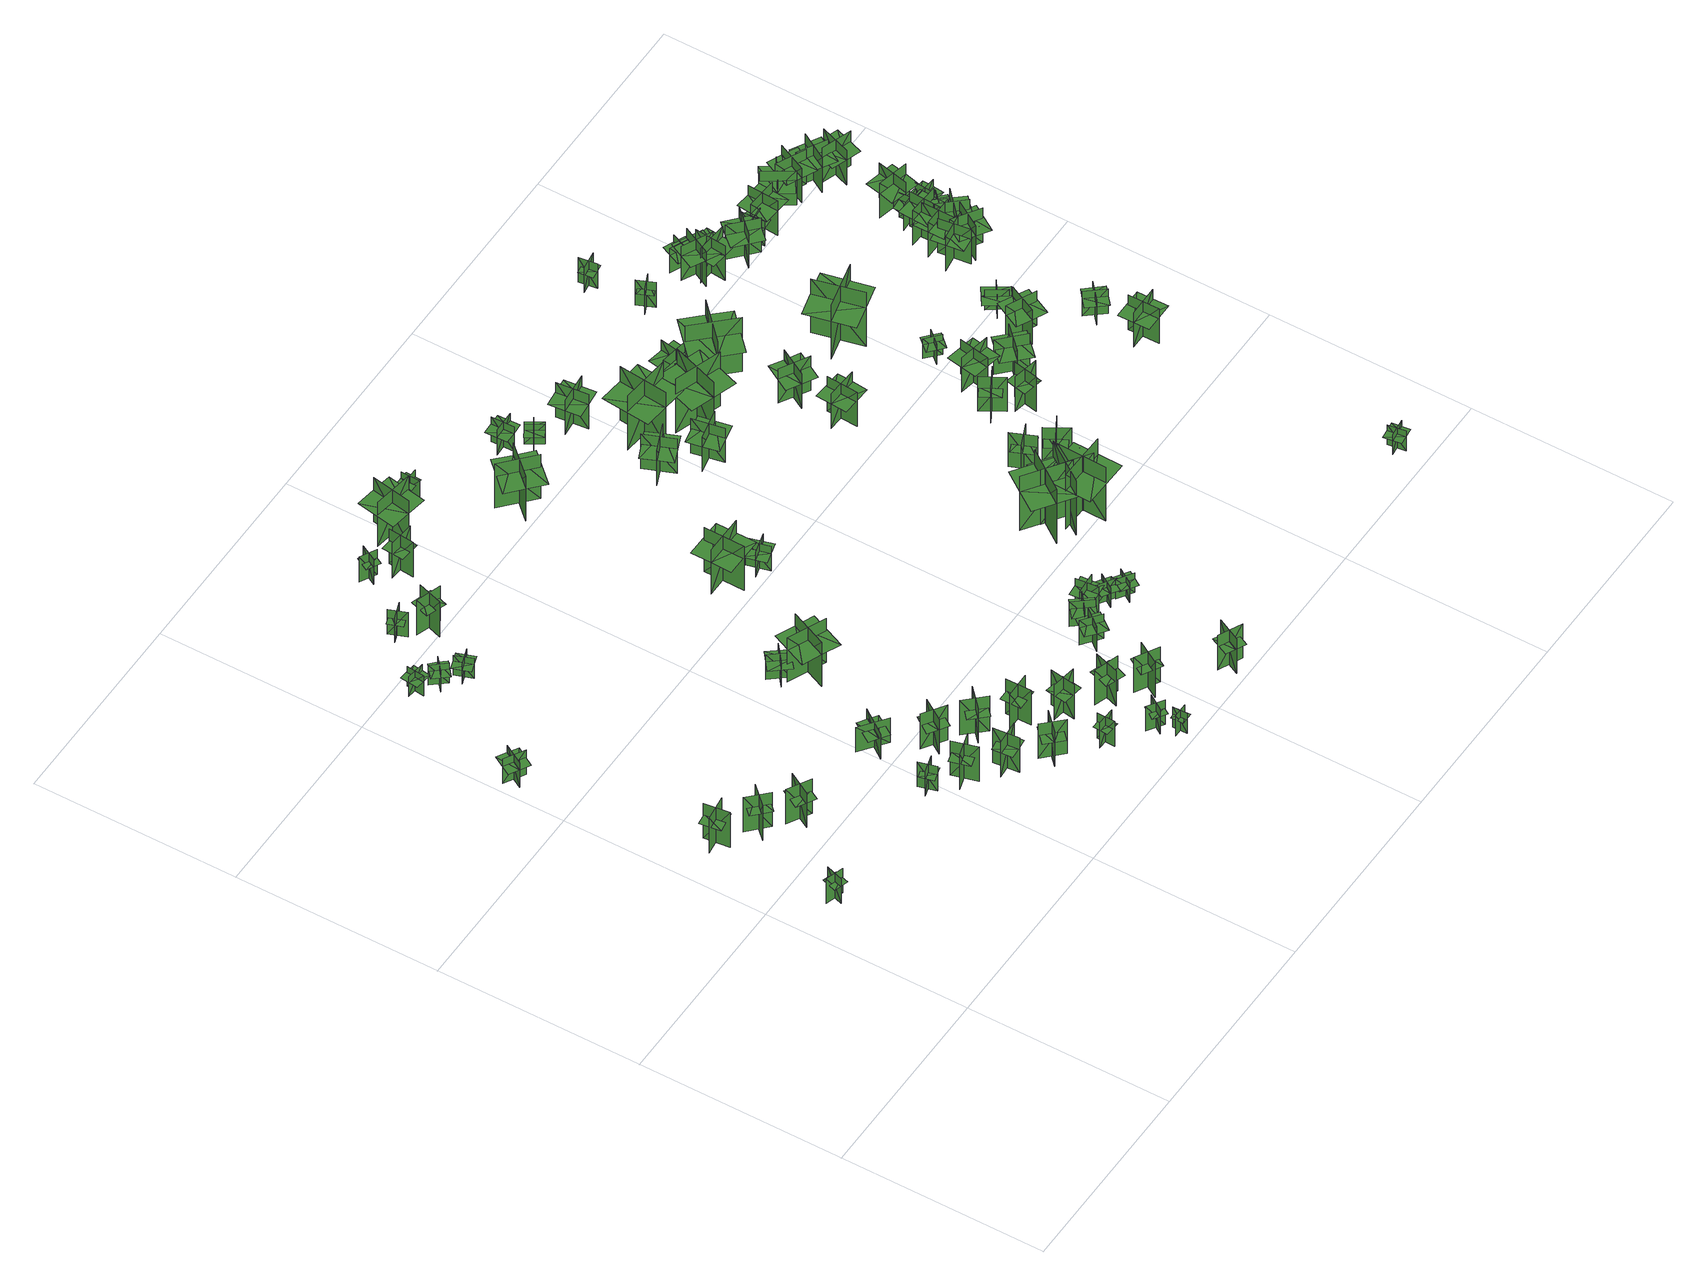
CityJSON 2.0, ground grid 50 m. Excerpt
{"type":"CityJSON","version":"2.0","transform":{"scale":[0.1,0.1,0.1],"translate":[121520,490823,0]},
"CityObjects":{
"tree1":{"type":"SolitaryVegetationObject","geometry":[{"type":"MultiSurface","lod":"1","boundaries":[[[0,1,2]],[[0,2,3]],[[4,5,6]],[[4,6,7]],[[8,9,10]],[[8,10,11]],[[8,11,12]],[[8,12,13]]]}]},
"tree2":{"type":"SolitaryVegetationObject","geometry":[{"type":"MultiSurface","lod":"1","boundaries":[[[14,15,16]],[[14,16,17]],[[18,19,20]],[[18,20,21]],[[22,23,24]],[[22,24,25]],[[22,25,26]],[[22,26,27]]]}]},
"tree3":{"type":"SolitaryVegetationObject","geometry":[{"type":"MultiSurface","lod":"1","boundaries":[[[28,29,30]],[[28,30,31]],[[32,33,34]],[[32,34,35]],[[36,37,38]],[[36,38,39]],[[36,39,40]],[[36,40,41]]]}]},
"tree4":{"type":"SolitaryVegetationObject","geometry":[{"type":"MultiSurface","lod":"1","boundaries":[[[42,43,44]],[[42,44,45]],[[46,47,48]],[[46,48,49]],[[50,51,52]],[[50,52,53]],[[50,53,54]],[[50,54,55]]]}]},
"tree5":{"type":"SolitaryVegetationObject","geometry":[{"type":"MultiSurface","lod":"1","boundaries":[[[56,57,58]],[[56,58,59]],[[60,61,62]],[[60,62,63]],[[64,65,66]],[[64,66,67]],[[64,67,68]],[[64,68,69]]]}]},
"tree6":{"type":"SolitaryVegetationObject","geometry":[{"type":"MultiSurface","lod":"1","boundaries":[[[70,71,72]],[[70,72,73]],[[74,75,76]],[[74,76,77]],[[78,79,80]],[[78,80,81]],[[78,81,82]],[[78,82,83]]]}]},
"tree7":{"type":"SolitaryVegetationObject","geometry":[{"type":"MultiSurface","lod":"1","boundaries":[[[84,85,86]],[[84,86,87]],[[88,89,90]],[[88,90,91]],[[92,93,94]],[[92,94,95]],[[92,95,96]],[[92,96,97]]]}]},
"tree8":{"type":"SolitaryVegetationObject","geometry":[{"type":"MultiSurface","lod":"1","boundaries":[[[98,99,100]],[[98,100,101]],[[102,103,104]],[[102,104,105]],[[106,107,108]],[[106,108,109]],[[106,109,110]],[[106,110,111]]]}]},
"tree9":{"type":"SolitaryVegetationObject","geometry":[{"type":"MultiSurface","lod":"1","boundaries":[[[112,113,114]],[[112,114,115]],[[116,117,118]],[[116,118,119]],[[120,121,122]],[[120,122,123]],[[120,123,124]],[[120,124,125]]]}]},
"tree10":{"type":"SolitaryVegetationObject","geometry":[{"type":"MultiSurface","lod":"1","boundaries":[[[126,127,128]],[[126,128,129]],[[130,131,132]],[[130,132,133]],[[134,135,136]],[[134,136,137]],[[134,137,138]],[[134,138,139]]]}]},
"tree11":{"type":"SolitaryVegetationObject","geometry":[{"type":"MultiSurface","lod":"1","boundaries":[[[140,141,142]],[[140,142,143]],[[144,145,146]],[[144,146,147]],[[148,149,150]],[[148,150,151]],[[148,151,152]],[[148,152,153]]]}]},
"tree12":{"type":"SolitaryVegetationObject","geometry":[{"type":"MultiSurface","lod":"1","boundaries":[[[154,155,156]],[[154,156,157]],[[158,159,160]],[[158,160,161]],[[162,163,164]],[[162,164,165]],[[162,165,166]],[[162,166,167]]]}]},
"tree13":{"type":"SolitaryVegetationObject","geometry":[{"type":"MultiSurface","lod":"1","boundaries":[[[168,169,170]],[[168,170,171]],[[172,173,174]],[[172,174,175]],[[176,177,178]],[[176,178,179]],[[176,179,180]],[[176,180,181]]]}]},
"tree14":{"type":"SolitaryVegetationObject","geometry":[{"type":"MultiSurface","lod":"1","boundaries":[[[182,183,184]],[[182,184,185]],[[186,187,188]],[[186,188,189]],[[190,191,192]],[[190,192,193]],[[190,193,194]],[[190,194,195]]]}]},
"tree15":{"type":"SolitaryVegetationObject","geometry":[{"type":"MultiSurface","lod":"1","boundaries":[[[196,197,198]],[[196,198,199]],[[200,201,202]],[[200,202,203]],[[204,205,206]],[[204,206,207]],[[204,207,208]],[[204,208,209]]]}]},
"tree16":{"type":"SolitaryVegetationObject","geometry":[{"type":"MultiSurface","lod":"1","boundaries":[[[210,211,212]],[[210,212,213]],[[214,215,216]],[[214,216,217]],[[218,219,220]],[[218,220,221]],[[218,221,222]],[[218,222,223]]]}]},
"tree17":{"type":"SolitaryVegetationObject","geometry":[{"type":"MultiSurface","lod":"1","boundaries":[[[224,225,226]],[[224,226,227]],[[228,229,230]],[[228,230,231]],[[232,233,234]],[[232,234,235]],[[232,235,236]],[[232,236,237]]]}]},
"tree18":{"type":"SolitaryVegetationObject","geometry":[{"type":"MultiSurface","lod":"1","boundaries":[[[238,239,240]],[[238,240,241]],[[242,243,244]],[[242,244,245]],[[246,247,248]],[[246,248,249]],[[246,249,250]],[[246,250,251]]]}]},
"tree19":{"type":"SolitaryVegetationObject","geometry":[{"type":"MultiSurface","lod":"1","boundaries":[[[252,253,254]],[[252,254,255]],[[256,257,258]],[[256,258,259]],[[260,261,262]],[[260,262,263]],[[260,263,264]],[[260,264,265]]]}]},
"tree20":{"type":"SolitaryVegetationObject","geometry":[{"type":"MultiSurface","lod":"1","boundaries":[[[266,267,268]],[[266,268,269]],[[270,271,272]],[[270,272,273]],[[274,275,276]],[[274,276,277]],[[274,277,278]],[[274,278,279]]]}]},
"tree21":{"type":"SolitaryVegetationObject","geometry":[{"type":"MultiSurface","lod":"1","boundaries":[[[280,281,282]],[[280,282,283]],[[284,285,286]],[[284,286,287]],[[288,289,290]],[[288,290,291]],[[288,291,292]],[[288,292,293]]]}]},
"tree22":{"type":"SolitaryVegetationObject","geometry":[{"type":"MultiSurface","lod":"1","boundaries":[[[294,295,296]],[[294,296,297]],[[298,299,300]],[[298,300,301]],[[302,303,304]],[[302,304,305]],[[302,305,306]],[[302,306,307]]]}]},
"tree23":{"type":"SolitaryVegetationObject","geometry":[{"type":"MultiSurface","lod":"1","boundaries":[[[308,309,310]],[[308,310,311]],[[312,313,314]],[[312,314,315]],[[316,317,318]],[[316,318,319]],[[316,319,320]],[[316,320,321]]]}]},
"tree24":{"type":"SolitaryVegetationObject","geometry":[{"type":"MultiSurface","lod":"1","boundaries":[[[322,323,324]],[[322,324,325]],[[326,327,328]],[[326,328,329]],[[330,331,332]],[[330,332,333]],[[330,333,334]],[[330,334,335]]]}]},
"tree25":{"type":"SolitaryVegetationObject","geometry":[{"type":"MultiSurface","lod":"1","boundaries":[[[336,337,338]],[[336,338,339]],[[340,341,342]],[[340,342,343]],[[344,345,346]],[[344,346,347]],[[344,347,348]],[[344,348,349]]]}]},
"tree26":{"type":"SolitaryVegetationObject","geometry":[{"type":"MultiSurface","lod":"1","boundaries":[[[350,351,352]],[[350,352,353]],[[354,355,356]],[[354,356,357]],[[358,359,360]],[[358,360,361]],[[358,361,362]],[[358,362,363]]]}]},
"tree27":{"type":"SolitaryVegetationObject","geometry":[{"type":"MultiSurface","lod":"1","boundaries":[[[364,365,366]],[[364,366,367]],[[368,369,370]],[[368,370,371]],[[372,373,374]],[[372,374,375]],[[372,375,376]],[[372,376,377]]]}]},
"tree28":{"type":"SolitaryVegetationObject","geometry":[{"type":"MultiSurface","lod":"1","boundaries":[[[378,379,380]],[[378,380,381]],[[382,383,384]],[[382,384,385]],[[386,387,388]],[[386,388,389]],[[386,389,390]],[[386,390,391]]]}]},
"tree29":{"type":"SolitaryVegetationObject","geometry":[{"type":"MultiSurface","lod":"1","boundaries":[[[392,393,394]],[[392,394,395]],[[396,397,398]],[[396,398,399]],[[400,401,402]],[[400,402,403]],[[400,403,404]],[[400,404,405]]]}]},
"tree30":{"type":"SolitaryVegetationObject","geometry":[{"type":"MultiSurface","lod":"1","boundaries":[[[406,407,408]],[[406,408,409]],[[410,411,412]],[[410,412,413]],[[414,415,416]],[[414,416,417]],[[414,417,418]],[[414,418,419]]]}]},
"tree31":{"type":"SolitaryVegetationObject","geometry":[{"type":"MultiSurface","lod":"1","boundaries":[[[420,421,422]],[[420,422,423]],[[424,425,426]],[[424,426,427]],[[428,429,430]],[[428,430,431]],[[428,431,432]],[[428,432,433]]]}]},
"tree32":{"type":"SolitaryVegetationObject","geometry":[{"type":"MultiSurface","lod":"1","boundaries":[[[434,435,436]],[[434,436,437]],[[438,439,440]],[[438,440,441]],[[442,443,444]],[[442,444,445]],[[442,445,446]],[[442,446,447]]]}]},
"tree33":{"type":"SolitaryVegetationObject","geometry":[{"type":"MultiSurface","lod":"1","boundaries":[[[448,449,450]],[[448,450,451]],[[452,453,454]],[[452,454,455]],[[456,457,458]],[[456,458,459]],[[456,459,460]],[[456,460,461]]]}]},
"tree34":{"type":"SolitaryVegetationObject","geometry":[{"type":"MultiSurface","lod":"1","boundaries":[[[462,463,464]],[[462,464,465]],[[466,467,468]],[[466,468,469]],[[470,471,472]],[[470,472,473]],[[470,473,474]],[[470,474,475]]]}]},
"tree35":{"type":"SolitaryVegetationObject","geometry":[{"type":"MultiSurface","lod":"1","boundaries":[[[476,477,478]],[[476,478,479]],[[480,481,482]],[[480,482,483]],[[484,485,486]],[[484,486,487]],[[484,487,488]],[[484,488,489]]]}]},
"tree36":{"type":"SolitaryVegetationObject","geometry":[{"type":"MultiSurface","lod":"1","boundaries":[[[490,491,492]],[[490,492,493]],[[494,495,496]],[[494,496,497]],[[498,499,500]],[[498,500,501]],[[498,501,502]],[[498,502,503]]]}]},
"tree37":{"type":"SolitaryVegetationObject","geometry":[{"type":"MultiSurface","lod":"1","boundaries":[[[504,505,506]],[[504,506,507]],[[508,509,510]],[[508,510,511]],[[512,513,514]],[[512,514,515]],[[512,515,516]],[[512,516,517]]]}]},
"tree38":{"type":"SolitaryVegetationObject","geometry":[{"type":"MultiSurface","lod":"1","boundaries":[[[518,519,520]],[[518,520,521]],[[522,523,524]],[[522,524,525]],[[526,527,528]],[[526,528,529]],[[526,529,530]],[[526,530,531]]]}]},
"tree39":{"type":"SolitaryVegetationObject","geometry":[{"type":"MultiSurface","lod":"1","boundaries":[[[532,533,534]],[[532,534,535]],[[536,537,538]],[[536,538,539]],[[540,541,542]],[[540,542,543]],[[540,543,544]],[[540,544,545]]]}]},
"tree40":{"type":"SolitaryVegetationObject","geometry":[{"type":"MultiSurface","lod":"1","boundaries":[[[546,547,548]],[[546,548,549]],[[550,551,552]],[[550,552,553]],[[554,555,556]],[[554,556,557]],[[554,557,558]],[[554,558,559]]]}]},
"tree41":{"type":"SolitaryVegetationObject","geometry":[{"type":"MultiSurface","lod":"1","boundaries":[[[560,561,562]],[[560,562,563]],[[564,565,566]],[[564,566,567]],[[568,569,570]],[[568,570,571]],[[568,571,572]],[[568,572,573]]]}]},
"tree42":{"type":"SolitaryVegetationObject","geometry":[{"type":"MultiSurface","lod":"1","boundaries":[[[574,575,576]],[[574,576,577]],[[578,579,580]],[[578,580,581]],[[582,583,584]],[[582,584,585]],[[582,585,586]],[[582,586,587]]]}]},
"tree43":{"type":"SolitaryVegetationObject","geometry":[{"type":"MultiSurface","lod":"1","boundaries":[[[588,589,590]],[[588,590,591]],[[592,593,594]],[[592,594,595]],[[596,597,598]],[[596,598,599]],[[596,599,600]],[[596,600,601]]]}]},
"tree44":{"type":"SolitaryVegetationObject","geometry":[{"type":"MultiSurface","lod":"1","boundaries":[[[602,603,604]],[[602,604,605]],[[606,607,608]],[[606,608,609]],[[610,611,612]],[[610,612,613]],[[610,613,614]],[[610,614,615]]]}]},
"tree45":{"type":"SolitaryVegetationObject","geometry":[{"type":"MultiSurface","lod":"1","boundaries":[[[616,617,618]],[[616,618,619]],[[620,621,622]],[[620,622,623]],[[624,625,626]],[[624,626,627]],[[624,627,628]],[[624,628,629]]]}]},
"tree46":{"type":"SolitaryVegetationObject","geometry":[{"type":"MultiSurface","lod":"1","boundaries":[[[630,631,632]],[[630,632,633]],[[634,635,636]],[[634,636,637]],[[638,639,640]],[[638,640,641]],[[638,641,642]],[[638,642,643]]]}]},
"tree47":{"type":"SolitaryVegetationObject","geometry":[{"type":"MultiSurface","lod":"1","boundaries":[[[644,645,646]],[[644,646,647]],[[648,649,650]],[[648,650,651]],[[652,653,654]],[[652,654,655]],[[652,655,656]],[[652,656,657]]]}]},
"tree48":{"type":"SolitaryVegetationObject","geometry":[{"type":"MultiSurface","lod":"1","boundaries":[[[658,659,660]],[[658,660,661]],[[662,663,664]],[[662,664,665]],[[666,667,668]],[[666,668,669]],[[666,669,670]],[[666,670,671]]]}]},
"tree49":{"type":"SolitaryVegetationObject","geometry":[{"type":"MultiSurface","lod":"1","boundaries":[[[672,673,674]],[[672,674,675]],[[676,677,678]],[[676,678,679]],[[680,681,682]],[[680,682,683]],[[680,683,684]],[[680,684,685]]]}]},
"tree50":{"type":"SolitaryVegetationObject","geometry":[{"type":"MultiSurface","lod":"1","boundaries":[[[686,687,688]],[[686,688,689]],[[690,691,692]],[[690,692,693]],[[694,695,696]],[[694,696,697]],[[694,697,698]],[[694,698,699]]]}]},
"tree51":{"type":"SolitaryVegetationObject","geometry":[{"type":"MultiSurface","lod":"1","boundaries":[[[700,701,702]],[[700,702,703]],[[704,705,706]],[[704,706,707]],[[708,709,710]],[[708,710,711]],[[708,711,712]],[[708,712,713]]]}]},
"tree52":{"type":"SolitaryVegetationObject","geometry":[{"type":"MultiSurface","lod":"1","boundaries":[[[714,715,716]],[[714,716,717]],[[718,719,720]],[[718,720,721]],[[722,723,724]],[[722,724,725]],[[722,725,726]],[[722,726,727]]]}]},
"tree53":{"type":"SolitaryVegetationObject","geometry":[{"type":"MultiSurface","lod":"1","boundaries":[[[728,729,730]],[[728,730,731]],[[732,733,734]],[[732,734,735]],[[736,737,738]],[[736,738,739]],[[736,739,740]],[[736,740,741]]]}]},
"tree54":{"type":"SolitaryVegetationObject","geometry":[{"type":"MultiSurface","lod":"1","boundaries":[[[742,743,744]],[[742,744,745]],[[746,747,748]],[[746,748,749]],[[750,751,752]],[[750,752,753]],[[750,753,754]],[[750,754,755]]]}]},
"tree55":{"type":"SolitaryVegetationObject","geometry":[{"type":"MultiSurface","lod":"1","boundaries":[[[756,757,758]],[[756,758,759]],[[760,761,762]],[[760,762,763]],[[764,765,766]],[[764,766,767]],[[764,767,768]],[[764,768,769]]]}]},
"tree56":{"type":"SolitaryVegetationObject","geometry":[{"type":"MultiSurface","lod":"1","boundaries":[[[770,771,772]],[[770,772,773]],[[774,775,776]],[[774,776,777]],[[778,779,780]],[[778,780,781]],[[778,781,782]],[[778,782,783]]]}]},
"tree57":{"type":"SolitaryVegetationObject","geometry":[{"type":"MultiSurface","lod":"1","boundaries":[[[784,785,786]],[[784,786,787]],[[788,789,790]],[[788,790,791]],[[792,793,794]],[[792,794,795]],[[792,795,796]],[[792,796,797]]]}]},
"tree58":{"type":"SolitaryVegetationObject","geometry":[{"type":"MultiSurface","lod":"1","boundaries":[[[798,799,800]],[[798,800,801]],[[802,803,804]],[[802,804,805]],[[806,807,808]],[[806,808,809]],[[806,809,810]],[[806,810,811]]]}]},
"tree59":{"type":"SolitaryVegetationObject","geometry":[{"type":"MultiSurface","lod":"1","boundaries":[[[812,813,814]],[[812,814,815]],[[816,817,818]],[[816,818,819]],[[820,821,822]],[[820,822,823]],[[820,823,824]],[[820,824,825]]]}]},
"tree60":{"type":"SolitaryVegetationObject","geometry":[{"type":"MultiSurface","lod":"1","boundaries":[[[826,827,828]],[[826,828,829]],[[830,831,832]],[[830,832,833]],[[834,835,836]],[[834,836,837]],[[834,837,838]],[[834,838,839]]]}]},
"tree61":{"type":"SolitaryVegetationObject","geometry":[{"type":"MultiSurface","lod":"1","boundaries":[[[840,841,842]],[[840,842,843]],[[844,845,846]],[[844,846,847]],[[848,849,850]],[[848,850,851]],[[848,851,852]],[[848,852,853]]]}]},
"tree62":{"type":"SolitaryVegetationObject","geometry":[{"type":"MultiSurface","lod":"1","boundaries":[[[854,855,856]],[[854,856,857]],[[858,859,860]],[[858,860,861]],[[862,863,864]],[[862,864,865]],[[862,865,866]],[[862,866,867]]]}]},
"tree63":{"type":"SolitaryVegetationObject","geometry":[{"type":"MultiSurface","lod":"1","boundaries":[[[868,869,870]],[[868,870,871]],[[872,873,874]],[[872,874,875]],[[876,877,878]],[[876,878,879]],[[876,879,880]],[[876,880,881]]]}]},
"tree64":{"type":"SolitaryVegetationObject","geometry":[{"type":"MultiSurface","lod":"1","boundaries":[[[882,883,884]],[[882,884,885]],[[886,887,888]],[[886,888,889]],[[890,891,892]],[[890,892,893]],[[890,893,894]],[[890,894,895]]]}]},
"tree65":{"type":"SolitaryVegetationObject","geometry":[{"type":"MultiSurface","lod":"1","boundaries":[[[896,897,898]],[[896,898,899]],[[900,901,902]],[[900,902,903]],[[904,905,906]],[[904,906,907]],[[904,907,908]],[[904,908,909]]]}]},
"tree66":{"type":"SolitaryVegetationObject","geometry":[{"type":"MultiSurface","lod":"1","boundaries":[[[910,911,912]],[[910,912,913]],[[914,915,916]],[[914,916,917]],[[918,919,920]],[[918,920,921]],[[918,921,922]],[[918,922,923]]]}]},
"tree67":{"type":"SolitaryVegetationObject","geometry":[{"type":"MultiSurface","lod":"1","boundaries":[[[924,925,926]],[[924,926,927]],[[928,929,930]],[[928,930,931]],[[932,933,934]],[[932,934,935]],[[932,935,936]],[[932,936,937]]]}]},
"tree68":{"type":"SolitaryVegetationObject","geometry":[{"type":"MultiSurface","lod":"1","boundaries":[[[938,939,940]],[[938,940,941]],[[942,943,944]],[[942,944,945]],[[946,947,948]],[[946,948,949]],[[946,949,950]],[[946,950,951]]]}]},
"tree69":{"type":"SolitaryVegetationObject","geometry":[{"type":"MultiSurface","lod":"1","boundaries":[[[952,953,954]],[[952,954,955]],[[956,957,958]],[[956,958,959]],[[960,961,962]],[[960,962,963]],[[960,963,964]],[[960,964,965]]]}]},
"tree70":{"type":"SolitaryVegetationObject","geometry":[{"type":"MultiSurface","lod":"1","boundaries":[[[966,967,968]],[[966,968,969]],[[970,971,972]],[[970,972,973]],[[974,975,976]],[[974,976,977]],[[974,977,978]],[[974,978,979]]]}]},
"tree71":{"type":"SolitaryVegetationObject","geometry":[{"type":"MultiSurface","lod":"1","boundaries":[[[980,981,982]],[[980,982,983]],[[984,985,986]],[[984,986,987]],[[988,989,990]],[[988,990,991]],[[988,991,992]],[[988,992,993]]]}]},
"tree72":{"type":"SolitaryVegetationObject","geometry":[{"type":"MultiSurface","lod":"1","boundaries":[[[994,995,996]],[[994,996,997]],[[998,999,1000]],[[998,1000,1001]],[[1002,1003,1004]],[[1002,1004,1005]],[[1002,1005,1006]],[[1002,1006,1007]]]}]},
"tree73":{"type":"SolitaryVegetationObject","geometry":[{"type":"MultiSurface","lod":"1","boundaries":[[[1008,1009,1010]],[[1008,1010,1011]],[[1012,1013,1014]],[[1012,1014,1015]],[[1016,1017,1018]],[[1016,1018,1019]],[[1016,1019,1020]],[[1016,1020,1021]]]}]},
"tree74":{"type":"SolitaryVegetationObject","geometry":[{"type":"MultiSurface","lod":"1","boundaries":[[[1022,1023,1024]],[[1022,1024,1025]],[[1026,1027,1028]],[[1026,1028,1029]],[[1030,1031,1032]],[[1030,1032,1033]],[[1030,1033,1034]],[[1030,1034,1035]]]}]},
"tree75":{"type":"SolitaryVegetationObject","geometry":[{"type":"MultiSurface","lod":"1","boundaries":[[[1036,1037,1038]],[[1036,1038,1039]],[[1040,1041,1042]],[[1040,1042,1043]],[[1044,1045,1046]],[[1044,1046,1047]],[[1044,1047,1048]],[[1044,1048,1049]]]}]},
"tree76":{"type":"SolitaryVegetationObject","geometry":[{"type":"MultiSurface","lod":"1","boundaries":[[[1050,1051,1052]],[[1050,1052,1053]],[[1054,1055,1056]],[[1054,1056,1057]],[[1058,1059,1060]],[[1058,1060,1061]],[[1058,1061,1062]],[[1058,1062,1063]]]}]},
"tree77":{"type":"SolitaryVegetationObject","geometry":[{"type":"MultiSurface","lod":"1","boundaries":[[[1064,1065,1066]],[[1064,1066,1067]],[[1068,1069,1070]],[[1068,1070,1071]],[[1072,1073,1074]],[[1072,1074,1075]],[[1072,1075,1076]],[[1072,1076,1077]]]}]},
"tree78":{"type":"SolitaryVegetationObject","geometry":[{"type":"MultiSurface","lod":"1","boundaries":[[[1078,1079,1080]],[[1078,1080,1081]],[[1082,1083,1084]],[[1082,1084,1085]],[[1086,1087,1088]],[[1086,1088,1089]],[[1086,1089,1090]],[[1086,1090,1091]]]}]},
"tree79":{"type":"SolitaryVegetationObject","geometry":[{"type":"MultiSurface","lod":"1","boundaries":[[[1092,1093,1094]],[[1092,1094,1095]],[[1096,1097,1098]],[[1096,1098,1099]],[[1100,1101,1102]],[[1100,1102,1103]],[[1100,1103,1104]],[[1100,1104,1105]]]}]},
"tree80":{"type":"SolitaryVegetationObject","geometry":[{"type":"MultiSurface","lod":"1","boundaries":[[[1106,1107,1108]],[[1106,1108,1109]],[[1110,1111,1112]],[[1110,1112,1113]],[[1114,1115,1116]],[[1114,1116,1117]],[[1114,1117,1118]],[[1114,1118,1119]]]}]},
"tree81":{"type":"SolitaryVegetationObject","geometry":[{"type":"MultiSurface","lod":"1","boundaries":[[[1120,1121,1122]],[[1120,1122,1123]],[[1124,1125,1126]],[[1124,1126,1127]],[[1128,1129,1130]],[[1128,1130,1131]],[[1128,1131,1132]],[[1128,1132,1133]]]}]},
"tree82":{"type":"SolitaryVegetationObject","geometry":[{"type":"MultiSurface","lod":"1","boundaries":[[[1134,1135,1136]],[[1134,1136,1137]],[[1138,1139,1140]],[[1138,1140,1141]],[[1142,1143,1144]],[[1142,1144,1145]],[[1142,1145,1146]],[[1142,1146,1147]]]}]},
"tree83":{"type":"SolitaryVegetationObject","geometry":[{"type":"MultiSurface","lod":"1","boundaries":[[[1148,1149,1150]],[[1148,1150,1151]],[[1152,1153,1154]],[[1152,1154,1155]],[[1156,1157,1158]],[[1156,1158,1159]],[[1156,1159,1160]],[[1156,1160,1161]]]}]},
"tree84":{"type":"SolitaryVegetationObject","geometry":[{"type":"MultiSurface","lod":"1","boundaries":[[[1162,1163,1164]],[[1162,1164,1165]],[[1166,1167,1168]],[[1166,1168,1169]],[[1170,1171,1172]],[[1170,1172,1173]],[[1170,1173,1174]],[[1170,1174,1175]]]}]},
"tree85":{"type":"SolitaryVegetationObject","geometry":[{"type":"MultiSurface","lod":"1","boundaries":[[[1176,1177,1178]],[[1176,1178,1179]],[[1180,1181,1182]],[[1180,1182,1183]],[[1184,1185,1186]],[[1184,1186,1187]],[[1184,1187,1188]],[[1184,1188,1189]]]}]},
"tree86":{"type":"SolitaryVegetationObject","geometry":[{"type":"MultiSurface","lod":"1","boundaries":[[[1190,1191,1192]],[[1190,1192,1193]],[[1194,1195,1196]],[[1194,1196,1197]],[[1198,1199,1200]],[[1198,1200,1201]],[[1198,1201,1202]],[[1198,1202,1203]]]}]},
"tree87":{"type":"SolitaryVegetationObject","geometry":[{"type":"MultiSurface","lod":"1","boundaries":[[[1204,1205,1206]],[[1204,1206,1207]],[[1208,1209,1210]],[[1208,1210,1211]],[[1212,1213,1214]],[[1212,1214,1215]],[[1212,1215,1216]],[[1212,1216,1217]]]}]},
"tree88":{"type":"SolitaryVegetationObject","geometry":[{"type":"MultiSurface","lod":"1","boundaries":[[[1218,1219,1220]],[[1218,1220,1221]],[[1222,1223,1224]],[[1222,1224,1225]],[[1226,1227,1228]],[[1226,1228,1229]],[[1226,1229,1230]],[[1226,1230,1231]]]}]}
},
"vertices":[
[104,377,18],[118,419,18],[118,419,95],[104,377,95],[131,390,18],[131,390,95],[88,404,95],[88,404,18],[129,391,70],[135,409,70],[101,420,70],[95,402,70],[89,384,70],[123,373,70],
[140,695,20],[77,687,20],[77,687,129],[140,695,129],[106,720,20],[106,720,129],[114,658,129],[114,658,20],[107,718,94],[80,715,94],[87,664,94],[113,668,94],[139,671,94],[133,721,94],
[211,615,19],[166,659,19],[166,659,127],[211,615,127],[211,657,19],[211,657,127],[167,611,127],[167,611,19],[209,655,92],[190,674,92],[155,637,92],[174,619,92],[193,600,92],[228,637,92],
[16,1160,18],[64,1132,18],[64,1132,95],[16,1160,95],[25,1124,18],[53,1172,18],[53,1172,95],[25,1124,95],[25,1124,73],[49,1110,73],[77,1158,73],[53,1172,73],[29,1186,73],[1,1138,73],
[247,552,19],[278,607,19],[278,607,127],[247,552,127],[287,563,19],[287,563,127],[233,595,127],[233,595,19],[285,565,92],[298,587,92],[254,613,92],[241,590,92],[228,567,92],[272,542,92],
[142,1476,19],[137,1432,19],[137,1432,81],[142,1476,81],[119,1457,19],[163,1452,19],[163,1452,81],[119,1457,81],[119,1457,63],[116,1435,63],[160,1430,63],[163,1452,63],[165,1474,63],[121,1479,63],
[454,388,20],[498,400,20],[498,400,97],[454,388,97],[480,373,20],[480,373,97],[468,416,97],[468,416,20],[480,374,72],[498,379,72],[488,414,72],[470,409,72],[452,404,72],[461,369,72],
[197,1406,19],[168,1440,19],[168,1440,81],[197,1406,81],[200,1436,19],[166,1407,19],[166,1407,81],[200,1436,81],[200,1436,63],[185,1452,63],[152,1424,63],[166,1407,63],[180,1390,63],[214,1419,63],
[568,354,20],[508,336,20],[508,336,128],[568,354,128],[532,374,20],[532,374,128],[549,313,128],[549,313,20],[532,371,93],[507,364,93],[521,315,93],[546,323,93],[572,330,93],[558,379,93],
[208,1381,19],[250,1396,19],[250,1396,81],[208,1381,81],[235,1368,19],[220,1410,19],[220,1410,81],[235,1368,81],[235,1368,64],[256,1375,64],[241,1417,64],[220,1410,64],[199,1403,64],[214,1361,64],
[493,522,20],[539,585,20],[539,585,97],[493,522,97],[544,530,20],[544,530,97],[482,577,97],[482,577,20],[497,528,77],[518,513,77],[552,564,77],[531,578,77],[509,593,77],[475,542,77],
[584,282,19],[646,287,19],[646,287,127],[584,282,127],[616,255,19],[616,255,127],[610,318,127],[610,318,19],[616,257,92],[642,260,92],[637,310,92],[611,308,92],[585,305,92],[589,255,92],
[245,1590,19],[261,1548,19],[261,1548,96],[245,1590,96],[233,1563,19],[233,1563,96],[275,1578,96],[275,1578,19],[234,1563,71],[240,1546,71],[275,1558,71],[268,1576,71],[262,1593,71],[228,1581,71],
[564,468,17],[616,433,17],[616,433,126],[564,468,126],[572,427,17],[572,427,126],[607,479,126],[607,479,17],[573,429,91],[595,414,91],[623,456,91],[602,471,91],[580,486,91],[551,444,91],
[672,244,17],[716,199,17],[716,199,125],[672,244,125],[671,202,17],[671,202,125],[716,246,125],[716,246,17],[673,204,90],[691,185,90],[728,220,90],[709,239,90],[691,258,90],[654,223,90],
[337,1516,17],[277,1536,17],[277,1536,126],[337,1516,126],[318,1553,17],[318,1553,126],[298,1493,126],[298,1493,17],[318,1551,91],[293,1559,91],[277,1511,91],[302,1503,91],[327,1494,91],[343,1543,91],
[642,374,17],[688,417,17],[688,417,126],[642,374,126],[684,372,17],[684,372,126],[641,419,126],[641,419,17],[682,374,91],[702,392,91],[667,429,91],[648,411,91],[628,393,91],[663,356,91],
[557,809,17],[600,843,17],[600,843,94],[557,809,94],[594,805,17],[559,848,17],[559,848,94],[594,805,94],[594,805,73],[615,822,73],[581,865,73],[559,848,73],[537,831,73],[572,787,73],
[787,170,17],[786,125,17],[786,125,95],[787,170,95],[766,150,17],[766,150,95],[811,148,95],[811,148,17],[767,150,70],[766,131,70],[803,129,70],[803,148,70],[804,167,70],[768,168,70],
[772,339,19],[709,338,19],[709,338,127],[772,339,127],[742,368,19],[742,368,127],[743,305,127],[743,305,19],[742,366,92],[715,365,92],[716,314,92],[742,315,92],[769,315,92],[768,366,92],
[667,766,17],[576,806,17],[576,806,155],[667,766,155],[643,828,17],[604,737,17],[604,737,155],[643,828,155],[643,828,117],[597,848,117],[558,757,117],[604,737,117],[649,717,117],[689,809,117],
[350,1688,18],[371,1728,18],[371,1728,96],[350,1688,96],[378,1697,18],[378,1697,96],[339,1718,96],[339,1718,18],[377,1698,71],[386,1715,71],[354,1731,71],[345,1715,71],[336,1698,71],[368,1681,71],
[782,273,17],[844,264,17],[844,264,125],[782,273,125],[807,239,17],[807,239,125],[816,302,125],[816,302,17],[807,242,90],[833,238,90],[841,288,90],[814,292,90],[788,296,90],[781,245,90],
[863,61,21],[888,99,21],[888,99,98],[863,61,98],[892,67,21],[892,67,98],[855,92,98],[855,92,21],[891,68,73],[901,84,73],[871,104,73],[861,88,73],[850,72,73],[881,52,73],
[897,15,19],[896,51,19],[896,51,81],[897,15,81],[914,32,19],[914,32,81],[878,32,81],[878,32,19],[913,32,61],[912,48,61],[883,47,61],[884,32,61],[884,17,61],[913,17,61],
[419,1693,16],[413,1630,16],[413,1630,124],[419,1693,124],[387,1666,16],[387,1666,124],[450,1660,124],[450,1660,16],[389,1666,89],[387,1640,89],[437,1635,89],[440,1661,89],[442,1688,89],[392,1693,89],
[885,184,17],[905,244,17],[905,244,126],[885,184,126],[923,203,17],[923,203,126],[863,223,126],[863,223,17],[921,204,91],[929,229,91],[881,245,91],[873,220,91],[864,195,91],[912,178,91],
[446,1739,17],[544,1723,17],[544,1723,155],[446,1739,155],[484,1685,17],[501,1783,17],[501,1783,155],[484,1685,155],[484,1685,116],[533,1677,116],[550,1775,116],[501,1783,116],[452,1791,116],[435,1693,116],
[992,141,17],[937,173,17],[937,173,126],[992,141,126],[981,182,17],[981,182,126],[949,127,126],[949,127,17],[980,180,91],[957,193,91],[931,150,91],[954,136,91],[977,123,91],[1003,167,91],
[751,1120,15],[750,1021,15],[750,1021,153],[751,1120,153],[704,1074,15],[803,1073,15],[803,1073,153],[704,1074,153],[704,1074,114],[703,1024,114],[803,1023,114],[803,1073,114],[803,1123,114],[704,1124,114],
[1031,306,19],[988,340,19],[988,340,96],[1031,306,96],[1027,342,19],[993,299,19],[993,299,96],[1027,342,96],[1027,342,74],[1005,359,74],[971,316,74],[993,299,74],[1015,282,74],[1049,325,74],
[1084,57,17],[1140,30,17],[1140,30,125],[1084,57,125],[1097,17,17],[1097,17,125],[1125,74,125],[1125,74,17],[1098,20,90],[1122,8,90],[1144,54,90],[1121,65,90],[1097,77,90],[1075,31,90],
[621,1755,21],[575,1756,21],[575,1756,83],[621,1755,83],[601,1777,21],[601,1777,83],[600,1730,83],[600,1730,21],[601,1777,63],[581,1777,63],[580,1740,63],[600,1739,63],[619,1739,63],[620,1776,63],
[794,1020,16],[847,1034,16],[847,1034,93],[794,1020,93],[826,1001,16],[812,1055,16],[812,1055,93],[826,1001,93],[826,1001,71],[853,1008,71],[838,1062,71],[812,1055,71],[785,1048,71],[799,994,71],
[1057,342,19],[1022,386,19],[1022,386,96],[1057,342,96],[1061,379,19],[1018,345,19],[1018,345,96],[1061,379,96],[1061,379,74],[1044,401,74],[1001,366,74],[1018,345,74],[1035,323,74],[1078,357,74],
[743,1520,16],[669,1588,16],[669,1588,155],[743,1520,155],[740,1586,16],[673,1513,16],[673,1513,155],[740,1586,155],[740,1586,116],[704,1620,116],[636,1547,116],[673,1513,116],[709,1479,116],[777,1553,116],
[1114,387,17],[1059,382,17],[1059,382,94],[1114,387,94],[1086,411,17],[1092,356,17],[1092,356,94],[1086,411,94],[1086,411,72],[1058,408,72],[1064,353,72],[1092,356,72],[1119,359,72],[1114,414,72],
[1108,368,18],[1145,345,18],[1145,345,79],[1108,368,79],[1114,340,18],[1138,377,18],[1138,377,79],[1114,340,79],[1114,340,62],[1132,328,62],[1156,365,62],[1138,377,62],[1119,389,62],[1095,352,62],
[1148,314,18],[1172,351,18],[1172,351,79],[1148,314,79],[1177,320,18],[1140,344,18],[1140,344,79],[1177,320,79],[1177,320,62],[1189,339,62],[1152,363,62],[1140,344,62],[1128,326,62],[1165,302,62],
[799,1663,17],[854,1665,17],[854,1665,94],[799,1663,94],[826,1638,17],[824,1693,17],[824,1693,94],[826,1638,94],[826,1638,73],[853,1639,73],[851,1694,73],[824,1693,73],[796,1692,73],[798,1637,73],
[955,1315,16],[926,1387,16],[926,1387,124],[955,1315,124],[975,1363,16],[904,1333,16],[904,1333,124],[975,1363,124],[975,1363,94],[960,1399,94],[889,1369,94],[904,1333,94],[918,1297,94],[990,1327,94],
[884,1625,16],[846,1602,16],[846,1602,77],[884,1625,77],[856,1632,16],[879,1594,16],[879,1594,77],[856,1632,77],[856,1632,60],[837,1621,60],[860,1583,60],[879,1594,60],[898,1606,60],[875,1644,60],
[1035,1246,15],[1020,1322,15],[1020,1322,123],[1035,1246,123],[1064,1289,15],[988,1273,15],[988,1273,123],[1064,1289,123],[1064,1289,93],[1057,1327,93],[981,1311,93],[988,1273,93],[996,1235,93],[1072,1251,93],
[1281,633,14],[1211,534,14],[1211,534,183],[1281,633,183],[1201,620,14],[1300,549,14],[1300,549,183],[1201,620,183],[1201,620,136],[1166,570,136],[1265,500,136],[1300,549,136],[1336,599,136],[1236,669,136],
[927,1574,12],[1004,1582,12],[1004,1582,119],[927,1574,119],[967,1541,12],[959,1618,12],[959,1618,119],[967,1541,119],[967,1541,89],[1006,1545,89],[998,1622,89],[959,1618,89],[921,1614,89],[929,1537,89],
[958,1439,14],[1079,1427,14],[1079,1427,183],[958,1439,183],[1009,1376,14],[1021,1497,14],[1021,1497,183],[1009,1376,183],[1009,1376,136],[1069,1370,136],[1081,1491,136],[1021,1497,136],[960,1503,136],[948,1382,136],
[1239,592,14],[1339,523,14],[1339,523,184],[1239,592,184],[1253,512,14],[1322,613,14],[1322,613,184],[1253,512,184],[1253,512,136],[1303,478,136],[1372,578,136],[1322,613,136],[1272,647,136],[1203,547,136],
[1318,480,15],[1321,602,15],[1321,602,184],[1318,480,184],[1377,536,15],[1255,539,15],[1255,539,184],[1377,536,184],[1377,536,137],[1378,597,137],[1256,599,137],[1255,539,137],[1254,478,137],[1375,475,137],
[1052,1379,14],[1167,1340,14],[1167,1340,183],[1052,1379,183],[1087,1306,14],[1126,1421,14],[1126,1421,183],[1087,1306,183],[1087,1306,136],[1145,1287,136],[1184,1402,136],[1126,1421,136],[1068,1441,136],[1030,1325,136],
[1362,676,18],[1338,734,18],[1338,734,126],[1362,676,126],[1378,715,18],[1378,715,126],[1320,690,126],[1320,690,18],[1376,714,91],[1366,738,91],[1319,718,91],[1329,694,91],[1340,670,91],[1386,690,91],
[1152,1359,19],[1190,1426,19],[1190,1426,127],[1152,1359,127],[1202,1373,19],[1134,1410,19],[1134,1410,127],[1202,1373,127],[1202,1373,97],[1220,1407,97],[1153,1444,97],[1134,1410,97],[1115,1376,97],[1183,1339,97],
[1160,1414,19],[1173,1490,19],[1173,1490,127],[1160,1414,127],[1202,1444,19],[1126,1456,19],[1126,1456,127],[1202,1444,127],[1202,1444,96],[1209,1482,96],[1132,1495,96],[1126,1456,96],[1120,1418,96],[1196,1405,96],
[1390,682,14],[1421,628,14],[1421,628,123],[1390,682,123],[1379,642,14],[1379,642,123],[1433,673,123],[1433,673,14],[1381,643,88],[1394,620,88],[1438,645,88],[1425,668,88],[1411,691,88],[1368,666,88],
[1274,1142,14],[1269,1065,14],[1269,1065,122],[1274,1142,122],[1236,1109,14],[1313,1104,14],[1313,1104,122],[1236,1109,122],[1236,1109,91],[1233,1070,91],[1310,1065,91],[1313,1104,91],[1315,1142,91],[1238,1147,91],
[1236,1240,16],[1303,1201,16],[1303,1201,124],[1236,1240,124],[1249,1190,16],[1288,1257,16],[1288,1257,124],[1249,1190,124],[1249,1190,93],[1283,1170,93],[1322,1238,93],[1288,1257,93],[1255,1276,93],[1216,1209,93],
[1192,1442,11],[1276,1354,11],[1276,1354,181],[1192,1442,181],[1190,1361,11],[1277,1445,11],[1277,1445,181],[1190,1361,181],[1190,1361,133],[1232,1317,133],[1319,1401,133],[1277,1445,133],[1235,1489,133],[1147,1405,133],
[1478,861,18],[1423,830,18],[1423,830,126],[1478,861,126],[1438,872,18],[1438,872,126],[1469,818,126],[1469,818,18],[1439,870,91],[1416,857,91],[1441,813,91],[1464,826,91],[1487,839,91],[1462,883,91],
[1514,828,17],[1502,767,17],[1502,767,125],[1514,828,125],[1479,805,17],[1479,805,125],[1541,793,125],[1541,793,17],[1482,805,90],[1476,779,90],[1526,769,90],[1531,795,90],[1537,821,90],[1487,831,90],
[1510,959,16],[1496,883,16],[1496,883,123],[1510,959,123],[1467,930,16],[1544,916,16],[1544,916,123],[1467,930,123],[1467,930,93],[1460,892,93],[1537,878,93],[1544,916,93],[1550,954,93],[1474,968,93],
[1332,1602,14],[1314,1643,14],[1314,1643,92],[1332,1602,92],[1343,1630,14],[1343,1630,92],[1302,1612,92],[1302,1612,14],[1341,1629,67],[1334,1647,67],[1301,1632,67],[1308,1615,67],[1316,1597,67],[1349,1612,67],
[1536,1019,17],[1503,1048,17],[1503,1048,79],[1536,1019,79],[1534,1048,17],[1505,1015,17],[1505,1015,79],[1534,1048,79],[1534,1048,62],[1517,1063,62],[1488,1030,62],[1505,1015,62],[1521,1000,62],[1551,1033,62],
[1407,1215,8],[1526,1243,8],[1526,1243,177],[1407,1215,177],[1476,1172,8],[1448,1291,8],[1448,1291,177],[1476,1172,177],[1476,1172,130],[1535,1186,130],[1508,1305,130],[1448,1291,130],[1389,1277,130],[1417,1158,130],
[1600,844,16],[1545,899,16],[1545,899,124],[1600,844,124],[1600,896,16],[1546,841,16],[1546,841,124],[1600,896,124],[1600,896,93],[1573,923,93],[1518,869,93],[1546,841,93],[1573,814,93],[1628,869,93],
[1794,66,19],[1838,72,19],[1838,72,81],[1794,66,81],[1818,48,19],[1812,91,19],[1812,91,81],[1818,48,81],[1818,48,64],[1840,51,64],[1834,94,64],[1812,91,64],[1790,88,64],[1796,45,64],
[1288,1752,14],[1333,1759,14],[1333,1759,91],[1288,1752,91],[1312,1734,14],[1312,1734,91],[1306,1779,91],[1306,1779,14],[1312,1736,66],[1331,1739,66],[1325,1774,66],[1307,1772,66],[1288,1769,66],[1293,1733,66],
[1470,1612,18],[1435,1542,18],[1435,1542,125],[1470,1612,125],[1421,1596,18],[1490,1561,18],[1490,1561,125],[1421,1596,125],[1421,1596,95],[1404,1561,95],[1473,1526,95],[1490,1561,95],[1507,1596,95],[1438,1630,95],
[1475,1604,19],[1425,1627,19],[1425,1627,96],[1475,1604,96],[1462,1639,19],[1440,1588,19],[1440,1588,96],[1462,1639,96],[1462,1639,75],[1437,1650,75],[1414,1599,75],[1440,1588,75],[1465,1577,75],[1488,1627,75],
[1438,1558,17],[1515,1551,17],[1515,1551,125],[1438,1558,125],[1471,1518,17],[1478,1595,17],[1478,1595,125],[1471,1518,125],[1471,1518,95],[1510,1515,95],[1517,1592,95],[1478,1595,95],[1439,1599,95],[1432,1522,95],
[1710,895,16],[1640,929,16],[1640,929,124],[1710,895,124],[1693,944,16],[1659,875,16],[1659,875,124],[1693,944,124],[1693,944,94],[1659,961,94],[1624,892,94],[1659,875,94],[1694,858,94],[1728,927,94],
[1681,975,18],[1681,975,80],[1725,1005,80],[1725,1005,18],[1688,1011,18],[1688,1011,80],[1717,968,80],[1717,968,18],[1684,1017,60],[1662,1002,60],[1698,949,60],[1720,964,60],[1742,979,60],[1706,1032,60],
[1525,1493,19],[1578,1550,19],[1578,1550,127],[1525,1493,127],[1577,1495,19],[1520,1548,19],[1520,1548,127],[1577,1495,127],[1577,1495,96],[1603,1524,96],[1546,1576,96],[1520,1548,96],[1494,1519,96],[1551,1467,96],
[1799,725,20],[1800,648,20],[1800,648,128],[1799,725,128],[1763,688,20],[1840,689,20],[1840,689,128],[1763,688,128],[1763,688,98],[1763,650,98],[1841,650,98],[1840,689,98],[1840,728,98],[1762,727,98],
[1817,823,19],[1775,788,19],[1775,788,96],[1817,823,96],[1781,827,19],[1816,784,19],[1816,784,96],[1781,827,96],[1781,827,75],[1759,809,75],[1795,766,75],[1816,784,75],[1837,802,75],[1802,844,75],
[1567,1521,21],[1622,1525,21],[1622,1525,98],[1567,1521,98],[1595,1497,21],[1591,1552,21],[1591,1552,98],[1595,1497,98],[1595,1497,76],[1622,1499,76],[1618,1554,76],[1591,1552,76],[1563,1550,76],[1567,1495,76],
[1676,1529,17],[1599,1535,17],[1599,1535,125],[1676,1529,125],[1642,1568,17],[1637,1491,17],[1637,1491,125],[1642,1568,125],[1642,1568,95],[1604,1571,95],[1598,1494,95],[1637,1491,95],[1675,1488,95],[1681,1565,95],
[1820,1152,11],[1743,1142,11],[1743,1142,118],[1820,1152,118],[1779,1184,11],[1789,1107,11],[1789,1107,118],[1779,1184,118],[1779,1184,88],[1741,1179,88],[1751,1102,88],[1789,1107,88],[1828,1112,88],[1818,1189,88],
[1799,1158,11],[1798,1235,11],[1798,1235,119],[1799,1158,119],[1835,1194,11],[1758,1194,11],[1758,1194,119],[1835,1194,119],[1835,1194,89],[1835,1233,89],[1757,1232,89],[1758,1194,89],[1758,1155,89],[1835,1155,89],
[1853,1118,12],[1788,1159,12],[1788,1159,120],[1853,1118,120],[1842,1168,12],[1801,1103,12],[1801,1103,120],[1842,1168,120],[1842,1168,89],[1809,1189,89],[1768,1124,89],[1801,1103,89],[1833,1082,89],[1875,1148,89],
[1688,1568,18],[1731,1503,18],[1731,1503,125],[1688,1568,125],[1678,1517,18],[1742,1560,18],[1742,1560,125],[1678,1517,125],[1678,1517,95],[1699,1485,95],[1764,1528,95],[1742,1560,95],[1721,1592,95],[1656,1549,95],
[1845,1235,12],[1768,1239,12],[1768,1239,120],[1845,1235,120],[1811,1273,12],[1807,1196,12],[1807,1196,120],[1811,1273,120],[1811,1273,90],[1772,1276,90],[1768,1198,90],[1807,1196,90],[1846,1194,90],[1850,1271,90],
[1859,1154,12],[1807,1211,12],[1807,1211,120],[1859,1154,120],[1862,1206,12],[1805,1153,12],[1805,1153,120],[1862,1206,120],[1862,1206,90],[1835,1234,90],[1778,1182,90],[1805,1153,90],[1831,1125,90],[1888,1177,90],
[1847,1279,13],[1792,1276,13],[1792,1276,90],[1847,1279,90],[1820,1304,13],[1823,1249,13],[1823,1249,90],[1820,1304,90],[1820,1304,68],[1792,1302,68],[1795,1247,68],[1823,1249,68],[1851,1250,68],[1848,1305,68],
[1865,1208,14],[1826,1247,14],[1826,1247,91],[1865,1208,91],[1865,1244,14],[1826,1206,14],[1826,1206,91],[1865,1244,91],[1865,1244,69],[1846,1264,69],[1807,1226,69],[1826,1206,69],[1845,1186,69],[1885,1225,69],
[1792,1518,18],[1722,1551,18],[1722,1551,126],[1792,1518,126],[1775,1567,18],[1742,1497,18],[1742,1497,126],[1775,1567,126],[1775,1567,96],[1740,1583,96],[1707,1513,96],[1742,1497,96],[1777,1480,96],[1810,1550,96],
[1828,1294,12],[1845,1370,12],[1845,1370,120],[1828,1294,120],[1872,1321,12],[1796,1338,12],[1796,1338,120],[1872,1321,120],[1872,1321,89],[1880,1359,89],[1804,1376,89],[1796,1338,89],[1787,1301,89],[1863,1283,89],
[1861,1291,14],[1857,1236,14],[1857,1236,91],[1861,1291,91],[1833,1267,14],[1888,1263,14],[1888,1263,91],[1833,1267,91],[1833,1267,69],[1831,1240,69],[1886,1235,69],[1888,1263,69],[1890,1290,69],[1835,1295,69],
[1841,1493,17],[1774,1532,17],[1774,1532,125],[1841,1493,125],[1828,1543,17],[1790,1476,17],[1790,1476,125],[1828,1543,125],[1828,1543,95],[1795,1562,95],[1756,1495,95],[1790,1476,95],[1823,1457,95],[1862,1524,95],
[1814,1492,16],[1887,1466,16],[1887,1466,124],[1814,1492,124],[1836,1445,16],[1862,1518,16],[1862,1518,124],[1836,1445,124],[1836,1445,94],[1872,1432,94],[1898,1505,94],[1862,1518,94],[1825,1531,94],[1799,1458,94]
]}
